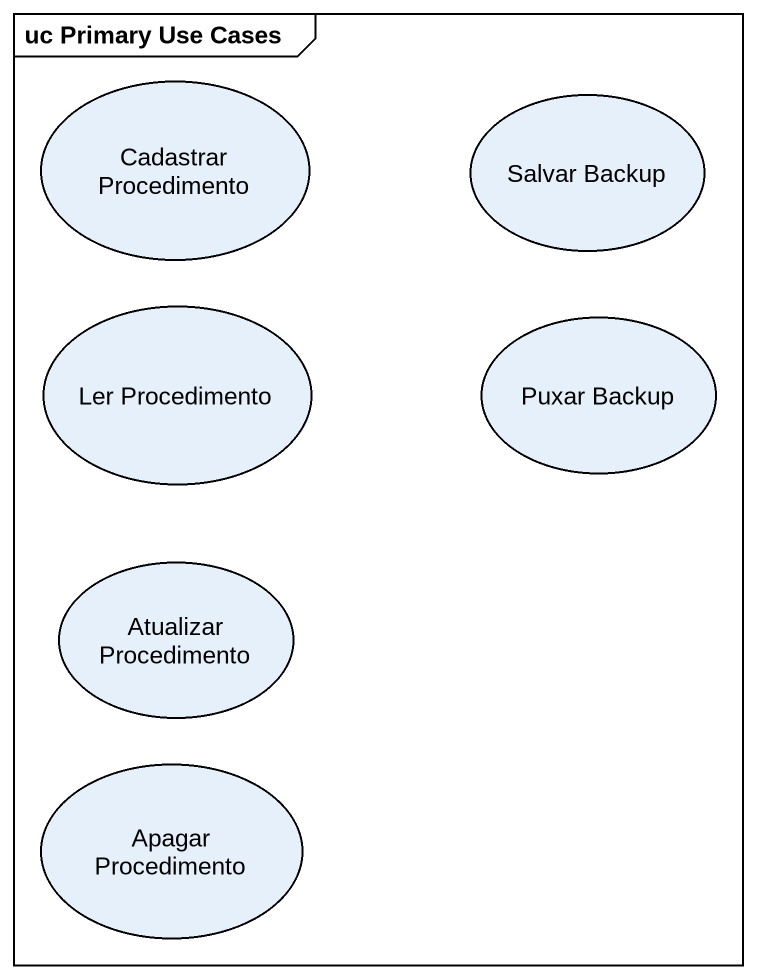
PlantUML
@startuml
mainframe uc Primary Use Cases
usecase "Cadastrar Procedimento" as Cadastrar_Procedimento
usecase "Salvar Backup" as Salvar_Backup
usecase "Ler Procedimento" as Ler_Procedimento
usecase "Puxar Backup" as Puxar_Backup
usecase "Atualizar Procedimento" as Atualizar_Procedimento
usecase "Apagar Procedimento" as Apagar_Procedimento
@enduml
